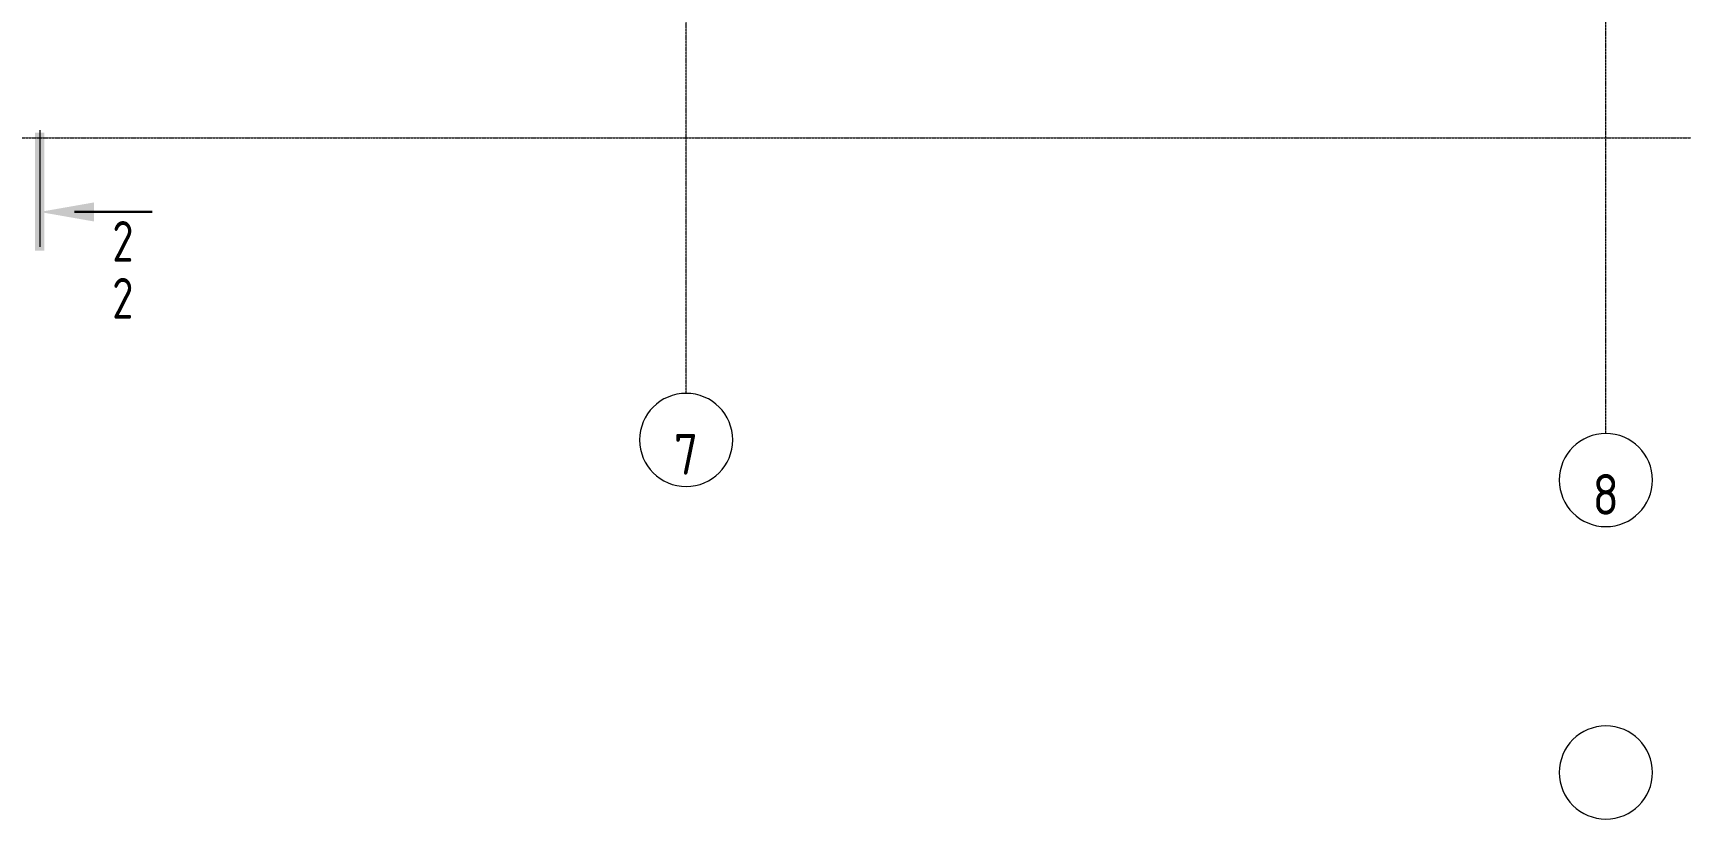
# Model space of a CAD drawing. Header units: millimetres. Extents: x -10178924 to 11692288, y -947381 to 58396.
# Drawn here: x 24939 to 39087, y -378823 to -372068 of the extents above; entities that cross this region are included whole.
import ezdxf

# ---------------------------------------------------------------- set-up
doc = ezdxf.new("R2010")
doc.units = ezdxf.units.MM
doc.linetypes.add('ADSK_Линия сетки', pattern=[25, 20, -2.5, 0, -2.5])
for name, color, linetype, lineweight in [('Оси', 253, 'Continuous', 9), ('Разрезы', 7, 'Continuous', 9), ('ШТРИХОВКА', 252, 'Continuous', 15)]:
    doc.layers.add(name, color=color, linetype=linetype, lineweight=lineweight)
doc.styles.add('GOST Common', font='GOST_Common.ttf', dxfattribs={"width": 0.9, "height": 350})
doc.styles.add('GOST Common_3', font='GOST_Common.ttf', dxfattribs={"width": 0.8, "height": 350})

# ---------------------------------------------------------------- blocks, each defined once
blk = doc.blocks.new('Ось сетки - Круг_Ø8 мм-8258-План 4-го этажа')
at = {"layer": 'Оси', "lineweight": 20}
for start, end in [(360, 180), (180, 360)]:
    blk.add_arc((0, 0), 4, start, end, dxfattribs=at)
blk = doc.blocks.new('Разрез - Номер вида спереди_3_5 мм-16061-План 4-го этажа')
at = {"layer": 'Разрезы'}
for points in [[(9.8, 0.4), (9.8, -0.39), (-0.33, -0.39), (-0.33, 0.4)], [(2.18, -4.67), (3, 0), (3.82, -4.67)]]:
    blk.add_hatch(color=256, dxfattribs=at).paths.add_polyline_path(points)
at = {"layer": 'Разрезы', "lineweight": 30}
blk.add_line((3, -3), (3, -9.66), dxfattribs=at)
blk = doc.blocks.new('Ось сетки - Круг_Ø8 мм-8258-План подвала')
at = {"layer": 'Оси', "lineweight": 20}
for start, end in [(360, 180), (180, 360)]:
    blk.add_arc((0, 0), 4, start, end, dxfattribs=at)
blk = doc.blocks.new('оси')
at = {"layer": 'Оси', "linetype": 'ADSK_Линия сетки'}
for p, q in [((37050, -2196), (37050, 46378)), ((44950, -2541), (44950, 24580)), ((-3614, 0), (62505, 0))]:
    blk.add_line(p, q, dxfattribs=at)
at = {"layer": 'Оси', "lineweight": 20, "xscale": 99.99999999999993, "yscale": 99.99999999999993, "zscale": 99.99999999999993}
for p in [(37050, -2596), (44950, -2941)]:
    blk.add_blockref('Ось сетки - Круг_Ø8 мм-8258-План подвала', p, dxfattribs=at)
at = {"layer": 'Оси', "char_height": 350, "width": 232.2, "attachment_point": 5, "line_spacing_factor": 1.022766, "style": 'GOST Common'}
for s, insert in [('\\pxqc,t0.25714,0.51429,0.77143,1.02857,1.28571,1.54286,1.8,2.05714,2.31429,2.57143,2.82857,3.08571,3.34286,3.6,3.85714,4.11429,4.37143,4.62857,4.88571,5.14286,5.4,5.65714,5.91429,6.17143,6.42857,6.68571,6.94286,7.2,7.45714,7.71429,7.97143,8.22857;{7}', (37049, -2719)), ('\\pxqc,t0.25714,0.51429,0.77143,1.02857,1.28571,1.54286,1.8,2.05714,2.31429,2.57143,2.82857,3.08571,3.34286,3.6,3.85714,4.11429,4.37143,4.62857,4.88571,5.14286,5.4,5.65714,5.91429,6.17143,6.42857,6.68571,6.94286,7.2,7.45714,7.71429,7.97143,8.22857;{8}', (44949, -3064))]:
    blk.add_mtext(s, dxfattribs=dict(at, insert=insert))
at = {"layer": 'Разрезы', "insert": (32212, -890), "char_height": 350, "width": 206.4, "attachment_point": 5, "line_spacing_factor": 1.022766, "style": 'GOST Common_3'}
blk.add_mtext('\\pxqc,t2.90286,5.80571,8.70857,11.61143,14.51429,17.41714,20.32,23.22286,26.12571,29.02857,31.93143,34.83429,37.73714,40.64,43.54286,46.44571,49.34857,52.25143,55.15429,58.05714,60.96,63.86286,66.76571,69.66857,72.57143,75.47429,78.37714,81.28,84.18286,87.08571,89.98857,92.89143;{2}', dxfattribs=at)
blk = doc.blocks.new('4 этаж')
at = {"layer": 'Разрезы', "lineweight": 20}
blk.add_line((24997, -248210), (24997, -249213), dxfattribs=at)
at = {"color": 253}
blk.add_blockref('оси', (-6500, -248276), dxfattribs=at)
at = {"layer": 'Оси', "lineweight": 20, "xscale": 99.99999999999993, "yscale": 99.99999999999993, "zscale": 99.99999999999993}
blk.add_blockref('Ось сетки - Круг_Ø8 мм-8258-План 4-го этажа', (38450, -253730), dxfattribs=at)
at = {"layer": 'Разрезы', "lineweight": 50, "xscale": 100, "yscale": 100, "zscale": 100, "rotation": 90}
blk.add_blockref('Разрез - Номер вида спереди_3_5 мм-16061-План 4-го этажа', (24997, -249213), dxfattribs=at)
at = {"layer": 'Разрезы', "insert": (25711, -249655), "char_height": 350, "width": 206.4, "attachment_point": 5, "line_spacing_factor": 1.022766, "style": 'GOST Common_3'}
blk.add_mtext('\\pxqc,t2.90286,5.80571,8.70857,11.61143,14.51429,17.41714,20.32,23.22286,26.12571,29.02857,31.93143,34.83429,37.73714,40.64,43.54286,46.44571,49.34857,52.25143,55.15429,58.05714,60.96,63.86286,66.76571,69.66857,72.57143,75.47429,78.37714,81.28,84.18286,87.08571,89.98857,92.89143;{2}', dxfattribs=at)

msp = doc.modelspace()

# ---------------------------------------------------------------- block references
at = {"layer": 'ШТРИХОВКА'}
msp.add_blockref('4 этаж', (0, -124693.3), dxfattribs=at)

doc.saveas('drawing.dxf')
